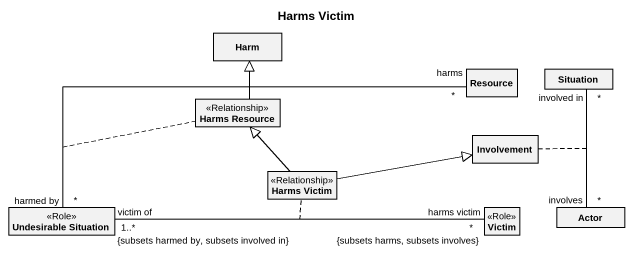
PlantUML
@startuml
title Harms Victim
hide circle
hide empty members
class Harm
class "Harms Resource" as Harms_Resource <<Relationship>>
class Resource
class Situation
class Involvement
class "Harms Victim" as Harms_Victim <<Relationship>>
class "Undesirable Situation" as Undesirable_Situation <<Role>>
class Victim <<Role>>
class "Actor" as Actor_
Harms_Resource -up-|> Harm
Harms_Victim -up-|> Harms_Resource
Harms_Victim -right-|> Involvement
Undesirable_Situation "harmed by\n*" -right- "harms\n*" Resource
(Undesirable_Situation, Resource) .. Harms_Resource
Undesirable_Situation "1..*\n{subsets harmed by, subsets involved in}\nvictim of" -right- "*\n{subsets harms, subsets involves}\nharms victim" Victim
(Undesirable_Situation, Victim) .. Harms_Victim
Actor_ "involves\n*" -up- "involved in\n*" Situation
(Actor_, Situation) .. Involvement
@enduml
